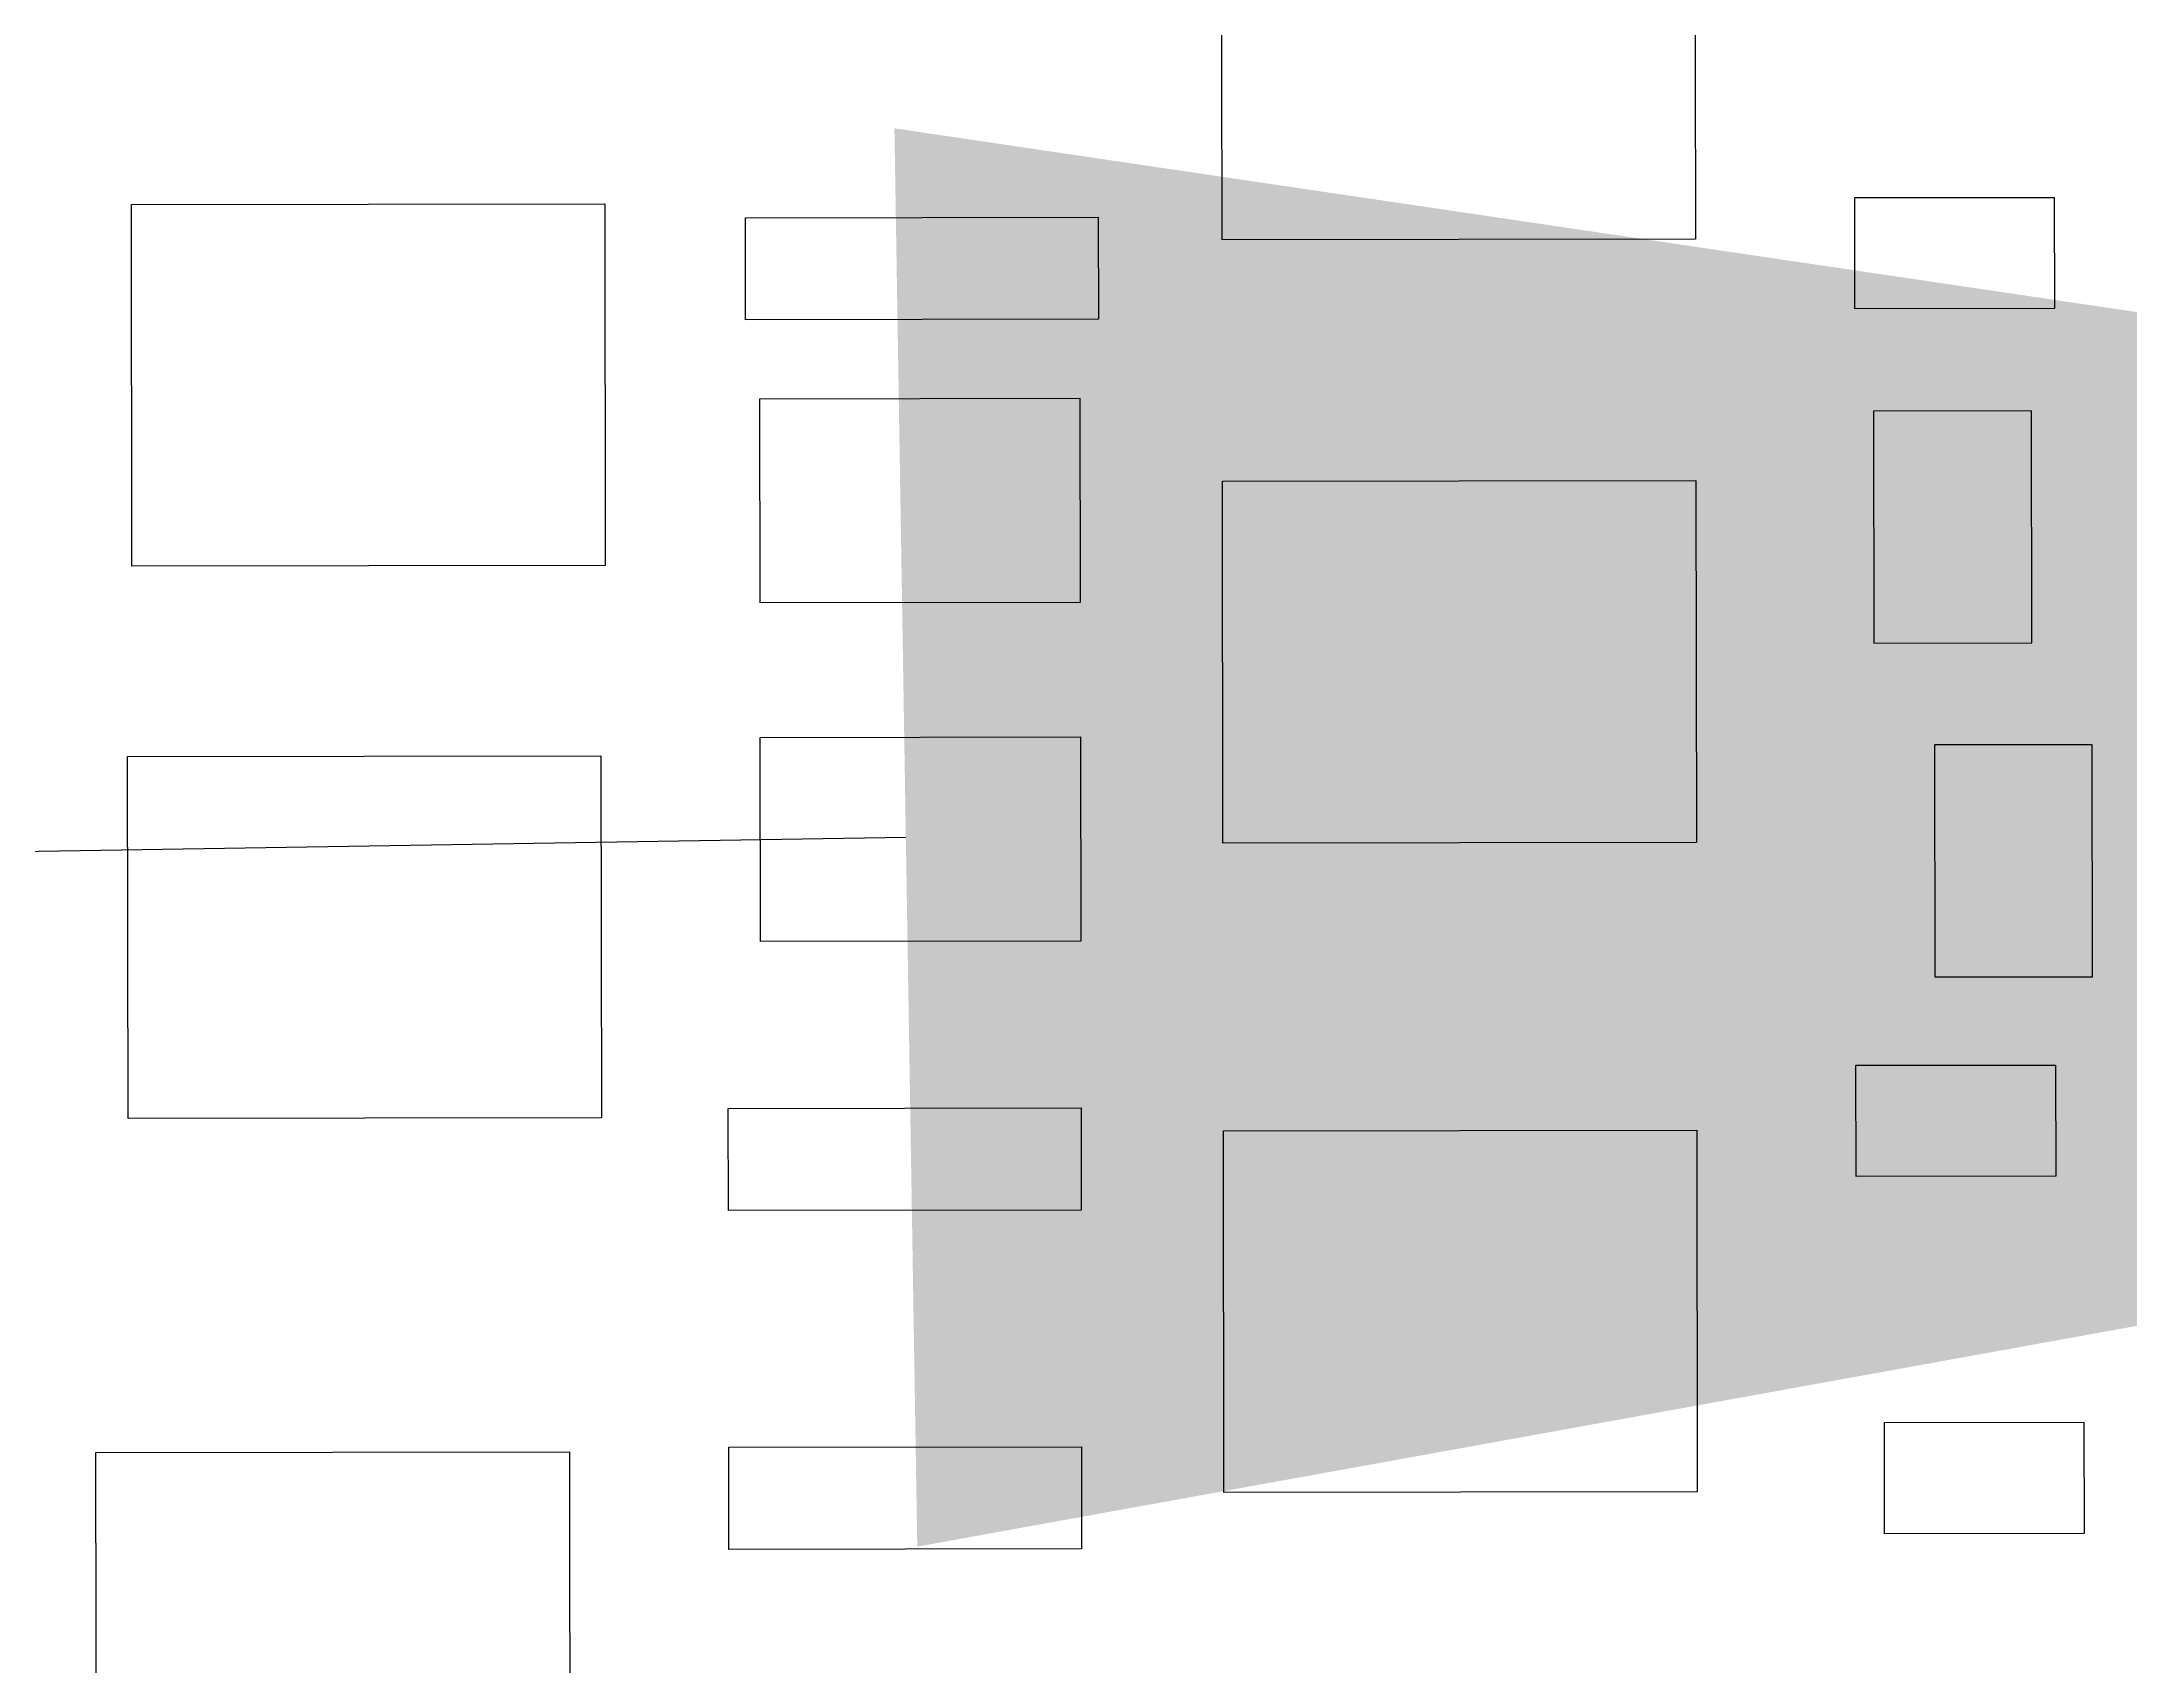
# Model space of a CAD drawing. Header units: millimetres. Extents: x 3191 to 879702, y -27549 to 222194.
# Drawn here: x 656287.6 to 656771.7, y 3416.9 to 3793.4 of the extents above; entities that cross this region are included whole.
import ezdxf
from ezdxf import colors
from ezdxf.entities.mleader import LeaderData, LeaderLine
from ezdxf.math import Vec2, Vec3

# ---------------------------------------------------------------- set-up
doc = ezdxf.new("R2010")
doc.units = ezdxf.units.MM
doc.header["$MEASUREMENT"] = 0
doc.layers.add('Flow', color=20, linetype='Continuous')
doc.layers.add('Giant', color=31, linetype='Continuous')
doc.styles.get("Standard").update_dxf_attribs({"font": 'arial.ttf'})

msp = doc.modelspace()

# ---------------------------------------------------------------- linework, layer by layer
at = {"layer": 'Giant'}
for points in [[(656561.09028, 3831.37225), (656670.82408, 3831.53005), (656670.9447, 3747.65274), (656561.2109, 3747.49493)], [(656707.86101, 3757.29755), (656754.11167, 3757.36406), (656754.14876, 3731.57106), (656707.8981, 3731.50455)], [(656308.39286, 3755.74388), (656418.12667, 3755.90168), (656418.24729, 3672.02437), (656308.51348, 3671.86656)], [(656450.74164, 3752.65491), (656532.51375, 3752.7725), (656532.5478, 3729.09369), (656450.77569, 3728.97609)], [(656454.04189, 3710.68753), (656528.27773, 3710.79429), (656528.34577, 3663.48116), (656454.10994, 3663.3744)], [(656712.30585, 3654.06497), (656748.88379, 3654.11757), (656748.80647, 3707.88451), (656712.22853, 3707.83191)], [(656561.29132, 3691.5693), (656671.02513, 3691.72711), (656671.14575, 3607.84979), (656561.41195, 3607.69198)], [(656454.15477, 3632.19581), (656528.39061, 3632.30257), (656528.45865, 3584.98944), (656454.22281, 3584.88268)], [(656307.49695, 3627.75653), (656417.23076, 3627.91434), (656417.35138, 3544.03702), (656307.61757, 3543.87922)], [(656726.40978, 3576.66159), (656762.98772, 3576.71419), (656762.9104, 3630.48113), (656726.33246, 3630.42853)], [(656708.15023, 3556.18338), (656754.40089, 3556.24989), (656754.43798, 3530.45689), (656708.18732, 3530.39038)], [(656446.74219, 3546.17122), (656528.5143, 3546.28881), (656528.54835, 3522.61), (656446.77624, 3522.4924)], [(656561.50783, 3541.01742), (656671.24164, 3541.17523), (656671.36226, 3457.29791), (656561.62845, 3457.1401)], [(656714.72562, 3473.38356), (656760.97629, 3473.45008), (656761.01338, 3447.65708), (656714.76272, 3447.59056)], [(656300.19264, 3466.44488), (656409.92644, 3466.60268), (656410.04707, 3382.72537), (656300.31326, 3382.56756)], [(656446.8551, 3467.65724), (656528.62721, 3467.77484), (656528.66126, 3444.09602), (656446.88915, 3443.97843)]]:
    msp.add_lwpolyline(points, close=True, dxfattribs=at)

# ---------------------------------------------------------------- leaders
at = {"layer": 'Flow'}
ml = msp.add_multileader_mtext('Standard', dxfattribs=at)
ml.set_content('', color=256)
ml.set_leader_properties(linetype='ByLayer', lineweight=-1)
ml.build(insert=Vec2(0, 0))
ml.multileader.update_dxf_attribs({"dogleg_length": 0.36, "arrow_head_size": 1000})
ctx = ml.context
ctx.base_point, ctx.char_height, ctx.arrow_head_size, ctx.landing_gap_size, ctx.plane_origin = Vec3(655027.22084, 3585.45768), 0.18, 1000, 0.09, Vec3(664550.72531, 11579.75849)
ctx.text_align_type = 2
notes = []
notes.append((ctx, [(1, (1, 1, 0), (655027.76084, 3585.45768), (-1, 0), 0.36, [(0, [(657487.78281, 3625.10754)], 0, [])])]))
ctx.mtext.insert, ctx.mtext.alignment, ctx.mtext.flow_direction = Vec3(655027.31084, 3585.54768), 3, 5
for ctx, leaders in notes:
    for number, flags, end, landing, length, lines in leaders:
        leader = LeaderData()
        leader.index, (leader.has_last_leader_line, leader.has_dogleg_vector, leader.attachment_direction) = number, flags
        leader.last_leader_point, leader.dogleg_vector, leader.dogleg_length = Vec3(end), Vec3(landing), length
        for number, points, colour, breaks in lines:
            line = LeaderLine()
            line.index, line.vertices, line.color, line.breaks = number, Vec3.list(points), colors.encode_raw_color(colour), breaks
            leader.lines.append(line)
        ctx.leaders.append(leader)

doc.saveas('drawing.dxf')
